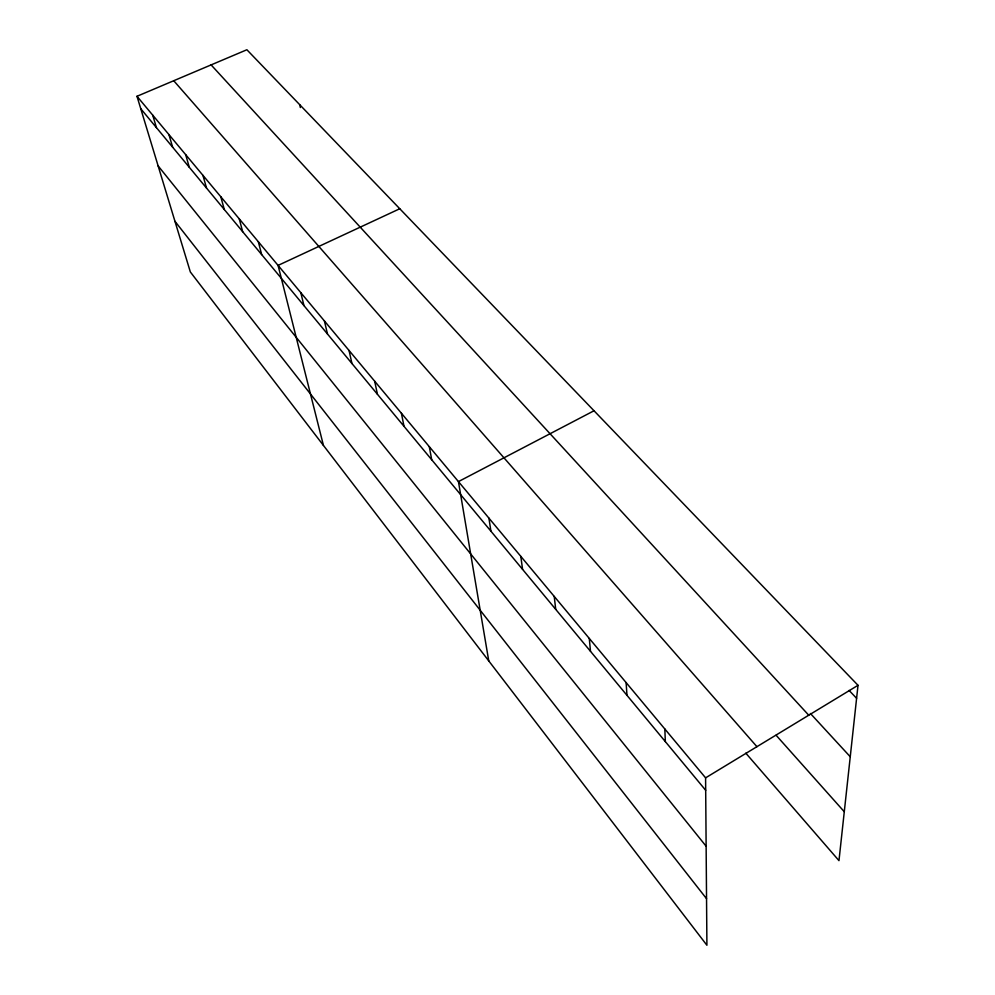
<?xml version="1.0" encoding="UTF-8"?>
<svg xmlns="http://www.w3.org/2000/svg" width="995" height="995" viewBox="0 0 995 995"><rect width="100%" height="100%" fill="white"/><g stroke="black" fill="none" stroke-linecap="round" stroke-linejoin="round"><path stroke-width="1.49" d="M136.987 96.291L705.592 777.854L706.91 945.25L190.343 271.958L136.987 96.291L246.884 49.75L858.013 685.306L838.972 860.638L745.827 753.178M705.592 777.854L858.013 685.306M594.015 410.761L458.446 481.605L488.756 660.916M399.766 208.751L278.078 265.404L323.437 445.437M849.083 690.418L856.596 698.291M810.415 713.49L850.252 756.76M211.102 64.899L808.748 715.218M776.1 735.243L844.282 811.733M173.739 80.732L756.934 746.685M140.78 108.753L705.691 790.304M158.13 165.916L706.139 846.235M174.958 221.3L706.549 898.696M152.708 115.134L156.451 127.658M168.926 134.574L172.62 147.16M185.667 154.635L189.299 167.284M202.943 175.344L206.512 188.055M220.791 196.736L224.298 209.51M239.248 218.863L242.668 231.686M258.327 241.735L261.673 254.608M300.801 292.642L303.948 305.614M324.432 320.975L327.467 333.984M349.046 350.464L351.931 363.511M299.719 104.699L300.341 107.535M374.68 381.197L377.428 394.256M401.408 413.236L403.995 426.308M429.305 446.668L431.706 459.752M488.918 518.121L490.908 531.168M520.808 556.354L522.562 569.351M554.227 596.415L555.72 609.363M589.289 638.442L590.483 651.302M626.116 682.582L626.974 695.331M664.834 728.987L665.332 741.598"/></g></svg>
